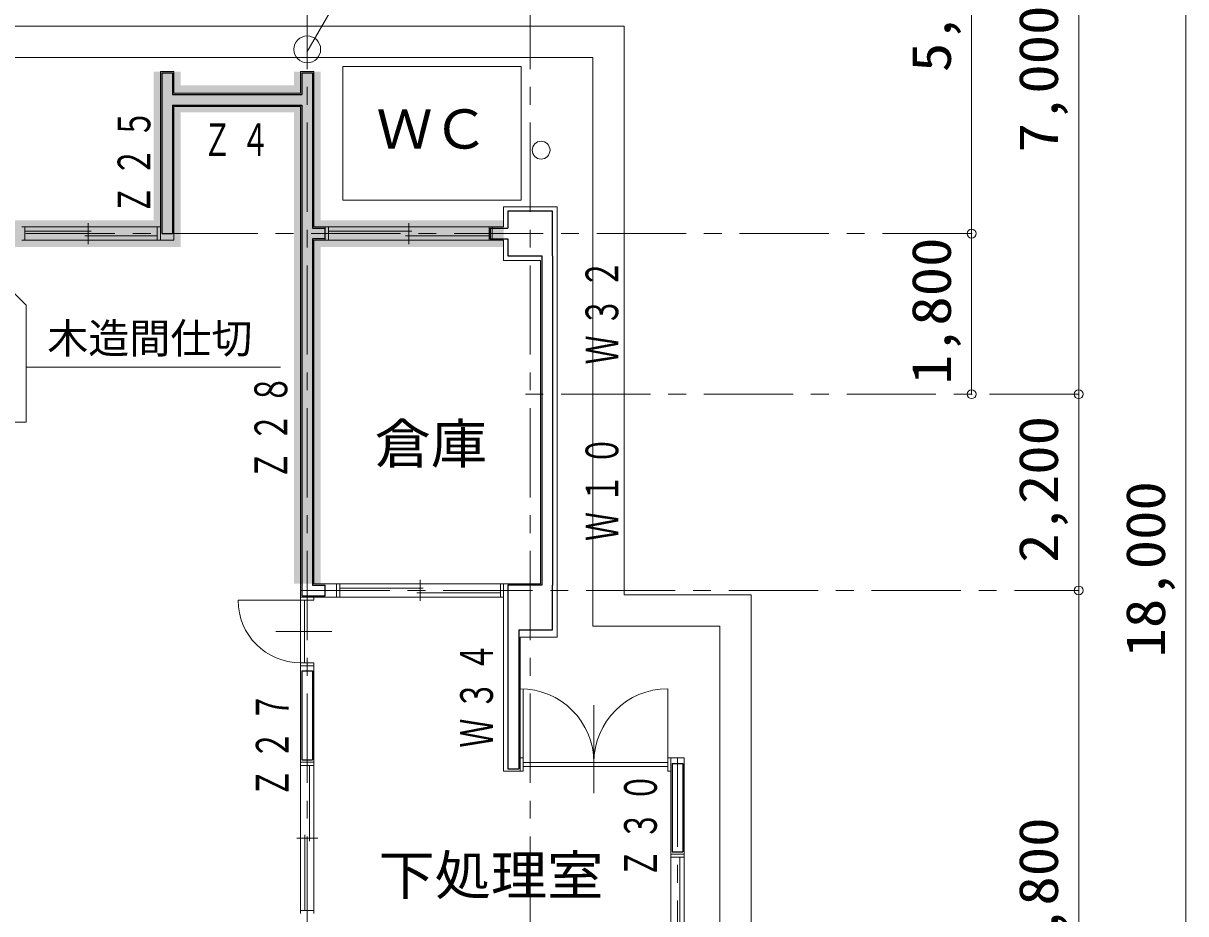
# Model space of a CAD drawing. Units: millimetres at full size, sheet at 1:200. Extents: x -55340 to 55340, y -38040 to 38040.
# Drawn here: x 27344 to 40372, y 19510 to 29491 of the extents above; entities that cross this region are included whole.
import ezdxf
from ezdxf.enums import TextEntityAlignment as Align

# ---------------------------------------------------------------- set-up
doc = ezdxf.new("R2010")
doc.units = ezdxf.units.MM
doc.header["$LTSCALE"] = 200
doc.header["$PDMODE"] = 32
doc.header["$PDSIZE"] = 100
doc.linetypes.add('CHAIN1', pattern=[8, 5, -1, 1, -1])
for name, color, linetype, lineweight in [('0-0_補助線', 4, 'Continuous', 9), ('0-1_通り芯', 3, 'Continuous', 18), ('0-2_躯体', 3, 'Continuous', 18), ('0-4_仕上', 4, 'Continuous', 9), ('0-5_建具(ｻｯｼ)', 3, 'Continuous', 18), ('0-9_家具・設備', 4, 'Continuous', 9), ('0-A_寸法', 6, 'Continuous', 9), ('0-B_文字', 2, 'Continuous', 9), ('2-2_躯体', 2, 'Continuous', 25), ('3-C_ハッチ', 211, 'Continuous', 25)]:
    doc.layers.add(name, color=color, linetype=linetype, lineweight=lineweight)
doc.layers.add('2-3_外壁', color=2, linetype='Continuous')
doc.styles.add('ＭＳ ゴシック', font='')
doc.styles.get('ＭＳ ゴシック').set_extended_font_data('MS Gothic')

msp = doc.modelspace()

# ---------------------------------------------------------------- linework, layer by layer
at = {"layer": '0-0_補助線', "color": 3, "lineweight": 18}
for p, q in [((28881.4, 27058.7), (28881.4, 28948.7)), ((30601.4, 27208.7), (30601.4, 28948.7)), ((29031.4, 28708.7), (30451.4, 28708.7)), ((30451.4, 23058.7), (30451.4, 28558.7)), ((33326.5, 27433.7), (33326.5, 26833.7)), ((28070.2, 27015.8), (28070.2, 27251.5)), ((31663.9, 27015.8), (31663.9, 27251.5)), ((27361.4, 27159.4), (28105.2, 27159.4)), ((28035.2, 27108), (28846.4, 27108)), ((30763.9, 27208.7), (30728.9, 27208.7)), ((30763.9, 27058.7), (30763.9, 27208.7)), ((30763.9, 27159.4), (31698.9, 27159.4)), ((31628.9, 27108), (32563.9, 27108)), ((27361.4, 27058.7), (27326.4, 27058.7)), ((30728.9, 27058.7), (30601.4, 27058.7)), ((30601.4, 27058.7), (30601.4, 23208.7)), ((30763.9, 27058.7), (30728.9, 27058.7)), ((32563.9, 27058.7), (32598.9, 27058.7)), ((32598.9, 27058.7), (32726.4, 27058.7)), ((32726.4, 26833.7), (32726.4, 27058.7)), ((33141.4, 26833.7), (32726.4, 26833.7)), ((33141.4, 26833.7), (33141.4, 23208.7)), ((33326.5, 26833.7), (33326.5, 23208.7)), ((30601.4, 23208.7), (30853.1, 23208.7)), ((30853.1, 23208.7), (30853.1, 23058.7)), ((30891.4, 23208.7), (30856.4, 23208.7)), ((30891.4, 23058.7), (30891.4, 23208.7)), ((31791.5, 23015.8), (31791.5, 23251.5)), ((32726.5, 23208.7), (33141.4, 23208.7)), ((32726.5, 22608.7), (32726.5, 23208.7)), ((33326.5, 23208.7), (33326.5, 22608.7)), ((30891.4, 23159.4), (31826.5, 23159.4)), ((31756.5, 23107.9), (32691.4, 23107.9)), ((30891.4, 23058.7), (30451.4, 23058.7)), ((30494.3, 23023.7), (30494.3, 22323.6)), ((32691.4, 23058.7), (32726.5, 23058.7)), ((32726.5, 21108.7), (32726.5, 22608.7)), ((32911.4, 22608.7), (33326.5, 22608.7)), ((32911.4, 22608.7), (32911.4, 21108.7)), ((30451.4, 22288.7), (30451.4, 21208.7)), ((30601.4, 22288.7), (30601.4, 21208.7)), ((34566.4, 21258.7), (34566.4, 21108.7)), ((34601.4, 21258.7), (34566.4, 21258.7)), ((34601.4, 20178.7), (34601.4, 21258.7)), ((34601.4, 21258.7), (34751.5, 21258.7)), ((34751.5, 20178.7), (34751.5, 21258.7)), ((30451.4, 21208.7), (30601.4, 21208.7)), ((30552.2, 20323.7), (30552.2, 21173.7)), ((30601.4, 21173.7), (30601.4, 21208.7)), ((34566.4, 21205.1), (32946.4, 21205.1)), ((34566.4, 21162.3), (32946.4, 21162.3)), ((33738.9, 21205.1), (33738.9, 21162.3)), ((34566.4, 21108.7), (34601.4, 21108.7)), ((30644.3, 20358.7), (30408.6, 20358.7)), ((30500.7, 19547), (30500.7, 20393.7)), ((34601.4, 20143.7), (34601.4, 20178.7)), ((34751.5, 20178.7), (34601.4, 20178.7)), ((34751.5, 20143.7), (34601.4, 20143.7)), ((34702.2, 19358.7), (34702.2, 20143.7)), ((34751.5, 20143.7), (34751.5, 20178.7)), ((30601.4, 19547), (30451.4, 19547)), ((30451.4, 19547), (30451.4, 19512)), ((30601.4, 19547), (30601.4, 19512))]:
    msp.add_line(p, q, dxfattribs=at)
at = {"layer": '0-0_補助線'}
for p, q in [((35501.4, 23083.7), (34076.5, 23083.7)), ((35501.4, 12683.7), (35501.4, 23083.7)), ((30451.4, 23023.7), (29751.4, 23023.7)), ((30803.5, 22673.7), (30175, 22673.7)), ((35151.4, 22733.7), (33726.4, 22733.7)), ((35151.4, 13033.7), (35151.4, 22733.7)), ((32946.4, 21205.1), (32946.4, 22032.6)), ((34566.4, 21205.1), (34566.4, 22032.6)), ((33738.9, 21846.9), (33738.9, 20862.9))]:
    msp.add_line(p, q, dxfattribs=at)
for points in [[(22201.4, 29458.7), (34076.5, 29458.7), (34076.5, 23083.7)], [(22551.4, 29108.7), (33726.4, 29108.7), (33726.4, 22733.7)]]:
    msp.add_lwpolyline(points, dxfattribs=at)
at = {"layer": '0-0_補助線', "color": 3, "lineweight": 18}
for points in [[(28846.4, 27058.7), (28881.4, 27058.7), (29031.4, 27058.7), (29031.4, 28558.7), (30451.4, 28558.7)], [(32598.9, 27058.7), (32598.9, 27208.7), (32726.4, 27208.7), (32726.4, 27433.7), (33326.5, 27433.7)], [(27361.4, 27058.7), (27361.4, 27208.7), (27326.4, 27208.7)], [(28846.4, 27058.7), (28846.4, 27208.7), (28881.4, 27208.7)], [(30728.9, 27058.7), (30728.9, 27208.7), (30601.4, 27208.7)], [(32563.9, 27058.7), (32563.9, 27208.7), (32598.9, 27208.7)], [(32691.4, 23058.7), (32691.4, 23208.7), (32726.5, 23208.7)], [(30451.4, 23058.7), (30451.4, 22288.7), (30601.4, 22288.7), (30601.4, 22323.6), (30451.4, 22323.6)], [(30451.4, 23023.7), (30601.4, 23023.7), (30601.4, 23058.7)], [(32911.4, 21108.7), (32911.4, 21258.7), (32946.4, 21258.7), (32946.4, 21108.7), (32726.5, 21108.7)], [(30601.4, 21173.7), (30451.4, 21173.7), (30451.4, 21208.7)]]:
    msp.add_lwpolyline(points, dxfattribs=at)
at = {"layer": '0-0_補助線'}
for centre, radius, start, end in [((30451.4, 23023.7), 700, 180, 270), ((32911.4, 21205.1), 827.5, 0, 90), ((34566.4, 21205.1), 827.5, 90, 180)]:
    msp.add_arc(centre, radius, start, end, dxfattribs=at)
at = {"layer": '0-1_通り芯', "color": 4, "linetype": 'CHAIN1', "lineweight": 9}
for p, q in [((30526.4, 34777.1), (30526.4, 9872.4)), ((33026.4, 34777.1), (33026.4, 9872.4)), ((37971.9, 27133.7), (23026.4, 27133.7)), ((39171.9, 25333.7), (32776.4, 25333.7)), ((30451.4, 23133.7), (39171.9, 23133.7)), ((34676.4, 21258.7), (34676.4, 8372.4))]:
    msp.add_line(p, q, dxfattribs=at)
at = {"layer": '0-2_躯体', "color": 7}
msp.add_lwpolyline([(30925.7, 27506.5), (32925.7, 27506.5), (32925.7, 29006.5), (30925.7, 29006.5)], close=True, dxfattribs=at)
at = {"layer": '0-4_仕上', "color": 3, "lineweight": 18}
for p, q in [((28881.4, 28948.7), (29031.4, 28948.7)), ((29031.4, 28948.7), (29031.4, 28708.7)), ((30451.4, 28948.7), (30601.4, 28948.7)), ((30451.4, 28948.7), (30451.4, 28708.7))]:
    msp.add_line(p, q, dxfattribs=at)
at = {"layer": '0-5_建具(ｻｯｼ)', "color": 4, "lineweight": 9}
for p, q in [((28846.4, 27208.7), (27361.4, 27208.7)), ((30763.9, 27208.7), (32563.9, 27208.7)), ((27361.4, 27058.7), (28846.4, 27058.7)), ((32563.9, 27058.7), (30763.9, 27058.7)), ((32691.4, 23208.7), (30891.4, 23208.7)), ((30891.4, 23058.7), (32691.4, 23058.7)), ((30451.4, 21173.7), (30451.4, 19547)), ((30601.4, 19547), (30601.4, 21208.7)), ((34601.4, 20143.7), (34601.4, 18790.8)), ((34751.5, 18790.8), (34751.5, 20143.7))]:
    msp.add_line(p, q, dxfattribs=at)
at = {"layer": '0-9_家具・設備', "color": 7, "lineweight": 18}
for centre, radius in [((30526.4, 29198.7), 150), ((33147.4, 28068.8), 100)]:
    msp.add_circle(centre, radius, dxfattribs=at)
at = {"layer": '0-A_寸法', "color": 4}
msp.add_line((40371.9, 32333.7), (40371.9, 14333.7), dxfattribs=at)
for points in [[(37971.9, 32333.7), (37971.9, 27133.7), (37971.9, 25333.7)], [(39171.9, 16333.7), (39171.9, 23133.7), (39171.9, 25333.7), (39171.9, 32333.7)]]:
    msp.add_lwpolyline(points, dxfattribs=at)
at = {"layer": '0-A_寸法'}
for p in [(37971.9, 27133.7), (37971.9, 25333.7), (39171.9, 25333.7), (39171.9, 23133.7)]:
    msp.add_point(p, dxfattribs=at)
at = {"layer": '0-B_文字', "color": 4}
for p, q in [((27377.9, 26330.6), (26956.1, 26752.4)), ((27377.9, 25636.6), (30228.3, 25636.6))]:
    msp.add_line(p, q, dxfattribs=at)
for points in [[(30520.6, 29166.7), (31019, 30030.1), (31925.4, 30030.1)], [(23209.5, 25475.4), (23471.4, 25021.8), (27377.9, 25021.8), (27377.9, 26330.6)]]:
    msp.add_lwpolyline(points, dxfattribs=at)
at = {"layer": '2-2_躯体'}
for p, q in [((28896.4, 28933.7), (28896.4, 27133.7)), ((28896.4, 28933.7), (29016.4, 28933.7)), ((30466.4, 28933.7), (30586.4, 28933.7)), ((30466.4, 28933.7), (30466.4, 28693.7)), ((30586.4, 28933.7), (30586.4, 27193.7)), ((29016.4, 28573.7), (30466.4, 28573.7)), ((29016.4, 28573.7), (29016.4, 27133.7)), ((30466.4, 28573.7), (30466.4, 23073.7)), ((32776.4, 27383.7), (32776.4, 27193.7)), ((28896.4, 27133.7), (29016.4, 27133.7)), ((30586.4, 27193.7), (30726.4, 27193.7)), ((30726.4, 27073.7), (30726.4, 27193.7)), ((32576.4, 27193.7), (32576.4, 27073.7)), ((32576.4, 27193.7), (32776.4, 27193.7)), ((30586.4, 27073.7), (30586.4, 23193.7)), ((30726.4, 27073.7), (30586.4, 27073.7)), ((32576.4, 27073.7), (32776.4, 27073.7)), ((33156.4, 26883.7), (33156.4, 23193.7)), ((33276.4, 26883.7), (33276.4, 23193.7)), ((30586.4, 23193.7), (30726.4, 23193.7)), ((30726.4, 23073.7), (30726.4, 23193.7)), ((32776.4, 23193.7), (32776.4, 22693.7)), ((33156.4, 23193.7), (32776.4, 23193.7)), ((33276.4, 22693.7), (33276.4, 23193.7)), ((30466.4, 23073.7), (30726.4, 23073.7)), ((32896.4, 22693.7), (32896.4, 21133.7)), ((32896.4, 22693.7), (33276.4, 22693.7)), ((30466.4, 22233.7), (30586.4, 22233.7)), ((30466.4, 22233.7), (30466.4, 21233.7)), ((30586.4, 22233.7), (30586.4, 21233.7)), ((30466.4, 21233.7), (30586.4, 21233.7)), ((34616.4, 21193.7), (34736.4, 21193.7)), ((34616.4, 21193.7), (34616.4, 20203.7)), ((34736.4, 21193.7), (34736.4, 20203.7)), ((34616.4, 20203.7), (34736.4, 20203.7))]:
    msp.add_line(p, q, dxfattribs=at)
for points in [[(29016.4, 28933.7), (29016.4, 28693.7), (30466.4, 28693.7)], [(33276.4, 26883.7), (33276.4, 27383.7), (32776.4, 27383.7)], [(32776.4, 27073.7), (32776.4, 26883.7), (33156.4, 26883.7)], [(32776.4, 22883.7), (32776.4, 21133.7), (32896.4, 21133.7)]]:
    msp.add_lwpolyline(points, dxfattribs=at)
at = {"layer": '3-C_ハッチ'}
for points in [[(29106.4, 26983.7), (29106.4, 28948.7), (28806.4, 28948.7)], [(29106.4, 26983.7), (28806.4, 28948.7), (28806.4, 27283.7)], [(30376.4, 28948.7), (30676.4, 28948.7), (30376.4, 23208.7), (30676.4, 23208.7)], [(29106.4, 28793.7), (30376.4, 28793.7), (29106.4, 28493.7), (30376.4, 28493.7)], [(29106.4, 26983.7), (28806.4, 27283.7), (22951.4, 27283.7)], [(29106.4, 26983.7), (22951.4, 27283.7), (22951.4, 26983.7)], [(30676.4, 27283.7), (32726.4, 27283.7), (30676.4, 26983.7), (32726.4, 26983.7)]]:
    msp.add_solid(points, dxfattribs=at)

# ---------------------------------------------------------------- texts
at = {"layer": '0-A_寸法', "color": 2, "style": 'ＭＳ ゴシック', "width": 1.1}
for s, p in [('5,200', (37871.9, 28943.7)), ('7,000', (39071.9, 28043.7)), ('1,800', (37871.9, 25443.7)), ('2,200', (39071.9, 23443.7)), ('18,000', (40271.9, 22383.7)), ('6,800', (39071.9, 18943.7))]:
    msp.add_text(s, height=439.9, rotation=90, dxfattribs=at).set_placement(p, align=Align.BOTTOM_LEFT)
at = {"layer": '0-B_文字', "style": 'ＭＳ ゴシック', "width": 1.05}
for s, p in [('ＷＣ', (31301.7, 27953.9)), ('倉庫', (31281.1, 24426.6)), ('下処理室', (31324.2, 19590.7))]:
    msp.add_text(s, height=439.9, dxfattribs=at).set_placement(p, align=Align.BOTTOM_LEFT)
at = {"layer": '0-B_文字', "style": 'ＭＳ ゴシック'}
msp.add_text('木造間仕切', height=337.2, dxfattribs=at).set_placement((27612.5, 25690.6), align=Align.BOTTOM_LEFT)
at = {"layer": '2-3_外壁', "char_height": 366.6, "attachment_point": 7, "rotation": 90, "style": 'ＭＳ ゴシック'}
for s, insert in [('\\T1.31;\\W0.65;Ｚ２５', (28774.4, 27349.3)), ('\\T1.31;\\W0.65;Ｗ３２', (34018.6, 25667.6)), ('\\T1.31;\\W0.65;Ｚ２８', (30308.2, 24373.5)), ('\\T1.31;\\W0.65;Ｗ１０', (34018.6, 23687.7)), ('\\T1.31;\\W0.65;Ｗ３４', (32613.9, 21372.1)), ('\\T1.31;\\W0.65;Ｚ２７', (30317.2, 20813.4)), ('\\T1.31;\\W0.65;Ｚ３０', (34450.6, 19911.3))]:
    msp.add_mtext(s, dxfattribs=dict(at, insert=insert))
at = {"layer": '2-3_外壁', "insert": (29355.6, 28002.3), "char_height": 366.6, "attachment_point": 7, "style": 'ＭＳ ゴシック'}
msp.add_mtext('\\T1.31;\\W0.65;Ｚ４', dxfattribs=at)

doc.saveas('drawing.dxf')
